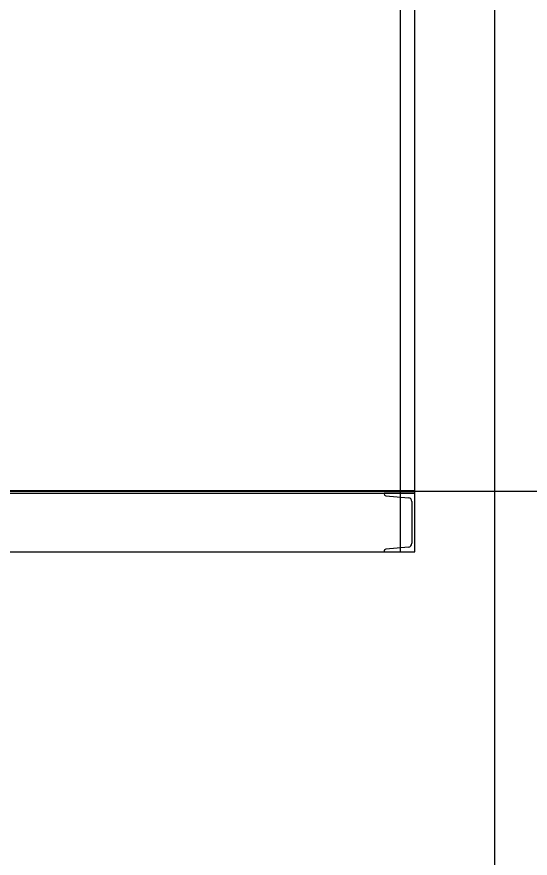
# Model space of a CAD drawing. Header units: millimetres. Extents: x 0 to 356400, y 0 to 68257.
# Drawn here: x 292222 to 293313, y 39757 to 41548 of the extents above; entities that cross this region are included whole.
import ezdxf

# ---------------------------------------------------------------- set-up
doc = ezdxf.new("R2010")
doc.units = ezdxf.units.MM
doc.header["$LTSCALE"] = 75
doc.linetypes.add('CEN', pattern=[62, 60, -1, 0, -1])
for name, color, linetype in [('8', 8, 'Continuous'), ('A-CEN', 1, 'CEN'), ('주단면도-1$0$A-ST-CONC', 2, 'Continuous')]:
    doc.layers.add(name, color=color, linetype=linetype)

# ---------------------------------------------------------------- blocks, each defined once
blk = doc.blocks.new('G$C90CD5245')
at = {"layer": '8', "linetype": 'Continuous'}
for p, q in [((6979.4, 12050, -51500), (6979.4, 15219.1, -51500)), ((6949.4, 12050, -51500), (6949.4, 15179.1, -51500)), ((6979.4, 12179.5, -51500), (1750.4, 12179.1, -51500)), ((6954.4, 12179.5, -51500), (6909.4, 12179.5, -51500)), ((1755.5, 12174.6, -51500), (6979.4, 12175, -51500)), ((6914.4, 12175, -51500), (6914.4, 12173.2, -51500)), ((6979.4, 12175, -51500), (6914.4, 12175, -51500)), ((6918.1, 12169.2, -51500), (6966.1, 12165, -51500)), ((6973.4, 12157.1, -51500), (6973.4, 12067.9, -51500)), ((6966.1, 12059.9, -51500), (6918.1, 12055.7, -51500)), ((1755.5, 12049.6, -51500), (6979.4, 12050, -51500)), ((6914.4, 12051.7, -51500), (6914.4, 12050, -51500)), ((6914.4, 12050, -51500), (6979.4, 12050, -51500))]:
    blk.add_line(p, q, dxfattribs=at)
for centre, radius, start, end in [((6918.4, 12173.2, -51500), 4, 179.9995, 264.9975), ((6965.4, 12157.1, -51500), 8, 359.9995, 84.9975), ((6918.4, 12051.7, -51500), 4, 95.0025, 180.0005), ((6965.4, 12067.9, -51500), 8, 275.0025, 0.0005)]:
    blk.add_arc(centre, radius, start, end, dxfattribs=at)

msp = doc.modelspace()

# ---------------------------------------------------------------- linework, layer by layer
at = {"layer": 'A-CEN'}
msp.add_line((280625, 40538.6), (298525, 40538.6), dxfattribs=at)
at = {"layer": '주단면도-1$0$A-ST-CONC'}
msp.add_line((293238.3, 24788.6), (293238.3, 50238.6), dxfattribs=at)

# ---------------------------------------------------------------- block references
msp.add_blockref('G$C90CD5245', (286088.3, 28359.3))

doc.saveas('drawing.dxf')
